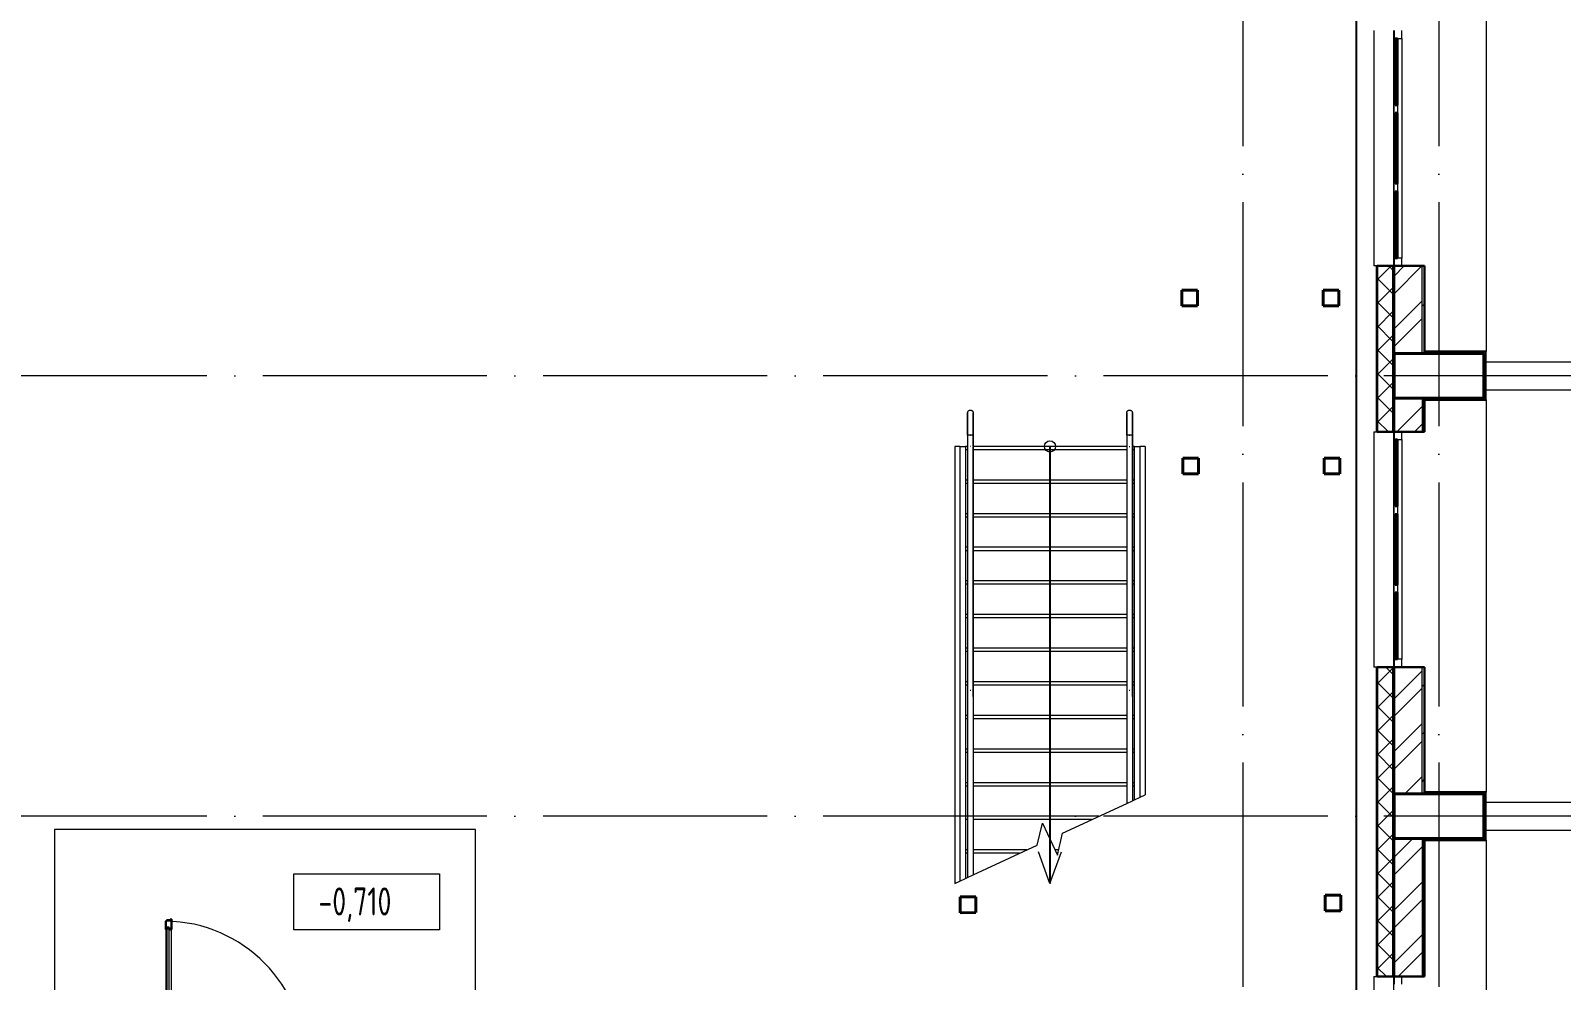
# Model space of a CAD drawing. Header units: millimetres. Extents: x -259809 to 472825, y -397243 to 31861.
# Drawn here: x -45520 to -31864, y -354927 to -346452 of the extents above; entities that cross this region are included whole.
import ezdxf

# ---------------------------------------------------------------- set-up
doc = ezdxf.new("R2010")
doc.units = ezdxf.units.MM
doc.linetypes.add('ADSK_Линия сетки', pattern=[25, 20, -2.5, 0, -2.5])
doc.linetypes.add('ADSK_Сверху', pattern=[450, 300, -150])
for name, color, linetype, lineweight in [('_ Окна', 252, 'Continuous', 30), ('Аннотация', 252, 'Continuous', 18), ('Двери', 252, 'Continuous', 9), ('Лестницы', 252, 'Continuous', 9), ('Линии', 7, 'Continuous', 9), ('Несущие колонны', 252, 'Continuous', 18), ('Ограждение', 252, 'Continuous', 9), ('Окна', 252, 'Continuous', 9), ('Оси', 252, 'Continuous', 9), ('Отметки', 252, 'Continuous', 9), ('Перекрытие', 252, 'Continuous', 18), ('Стены внутренние', 252, 'Continuous', 18), ('Стены наружные', 252, 'Continuous', 18), ('Стены штриховка', 7, 'Continuous', 9)]:
    doc.layers.add(name, color=color, linetype=linetype, lineweight=lineweight)
doc.layers.add('Двери открывание', color=7, linetype='Continuous', lineweight=9, true_color=0xc0c0c0)
doc.layers.add('Стены', color=194, linetype='Continuous')
doc.layers.add('Узлы', color=252, linetype='Continuous')
doc.styles.add('GOST Common_3', font='', dxfattribs={"height": 3.5})
doc.styles.get('GOST Common_3').set_extended_font_data('GOST 2.304 type A')

# ---------------------------------------------------------------- blocks, each defined once
blk = doc.blocks.new('1 этаж')
at = {"layer": '_ Окна', "color": 251, "lineweight": 18, "true_color": 0x636466}
for p, q in [((-33356, 6235), (-33356, 6165)), ((-33356, 6165), (-33346, 6165)), ((-33326, 6165), (-33286, 6165)), ((-33286, 6165), (-33286, 6235)), ((-33346, 4205), (-33356, 4205)), ((-33356, 4205), (-33356, 4135)), ((-33286, 4205), (-33326, 4205)), ((-33286, 4135), (-33286, 4205)), ((-33356, 2655), (-33356, 2585)), ((-33286, 2585), (-33286, 2655)), ((-33356, 2585), (-33346, 2585)), ((-33326, 2585), (-33286, 2585)), ((-33346, 625), (-33356, 625)), ((-33356, 625), (-33356, 555)), ((-33286, 625), (-33326, 625)), ((-33286, 555), (-33286, 625)), ((-33356, -2205), (-33356, -2275)), ((-33286, -2275), (-33286, -2205))]:
    blk.add_line(p, q, dxfattribs=at)
at = {"layer": '_ Окна', "color": 251, "true_color": 0x636466}
for p, q in [((-33326, 6165), (-33346, 6165)), ((-33346, 6165), (-33346, 5570)), ((-33326, 5570), (-33326, 6165)), ((-33346, 5570), (-33326, 5570)), ((-33326, 5500), (-33346, 5500)), ((-33346, 5500), (-33346, 4870)), ((-33326, 4870), (-33326, 5500)), ((-33346, 4870), (-33326, 4870)), ((-33326, 4800), (-33346, 4800)), ((-33346, 4800), (-33346, 4205)), ((-33326, 4205), (-33326, 4800)), ((-33346, 4205), (-33326, 4205)), ((-33326, 2585), (-33346, 2585)), ((-33346, 2585), (-33346, 1990)), ((-33326, 1990), (-33326, 2585)), ((-33346, 1990), (-33326, 1990)), ((-33326, 1920), (-33346, 1920)), ((-33346, 1920), (-33346, 1290)), ((-33326, 1290), (-33326, 1920)), ((-33346, 1290), (-33326, 1290)), ((-33326, 1220), (-33346, 1220)), ((-33346, 1220), (-33346, 625)), ((-33326, 625), (-33326, 1220)), ((-33346, 625), (-33326, 625))]:
    blk.add_line(p, q, dxfattribs=at)
at = {"layer": 'Аннотация', "color": 251, "lineweight": 20, "true_color": 0x636466}
for p, q in [((-36426, -1376), (-36529, -1094)), ((-36426, -1376), (-36323, -1094)), ((-43172, -1788), (-43172, -1288)), ((-43172, -1288), (-41872, -1288)), ((-41872, -1288), (-41872, -1788)), ((-41872, -1788), (-43172, -1788))]:
    blk.add_line(p, q, dxfattribs=at)
blk.add_circle((-36426, 2524), 50, dxfattribs=at)
at = {"layer": 'Двери', "color": 251, "lineweight": 30, "true_color": 0x636466}
for p, q in [((-44306, -1711), (-44314, -1711)), ((-44314, -1711), (-44314, -1787)), ((-44272, -1702), (-44306, -1702)), ((-44306, -1702), (-44306, -1711)), ((-44305, -1769), (-44305, -1787)), ((-44284, -1769), (-44305, -1769)), ((-44284, -1787), (-44284, -1769)), ((-44264, -1693), (-44272, -1693)), ((-44272, -1693), (-44272, -1702)), ((-44264, -1787), (-44264, -1693)), ((-44305, -1787), (-44314, -1787)), ((-44264, -1787), (-44284, -1787))]:
    blk.add_line(p, q, dxfattribs=at)
at = {"layer": 'Двери', "color": 251, "true_color": 0x636466}
for p, q in [((-44305, -1769), (-44305, -2901)), ((-44284, -1769), (-44305, -1769)), ((-44284, -2901), (-44284, -1769)), ((-44314, -1787), (-44314, -2883)), ((-44264, -2883), (-44264, -1787))]:
    blk.add_line(p, q, dxfattribs=at)
at = {"layer": 'Двери открывание', "color": 251, "true_color": 0x636466}
blk.add_arc((-44332, -2977), 1266, 0, 89.1853, dxfattribs=at)
at = {"layer": 'Лестницы', "color": 251, "true_color": 0x636466}
for p, q in [((-37231, 2524), (-37276, 2524)), ((-37276, 2524), (-37276, -1376)), ((-37161, 2524), (-37181, 2524)), ((-37161, 2494), (-37181, 2494)), ((-35741, 2524), (-37111, 2524)), ((-35741, 2494), (-37111, 2494)), ((-35671, 2524), (-35691, 2524)), ((-35671, 2494), (-35691, 2494)), ((-35576, 2524), (-35621, 2524)), ((-35576, 2524), (-35576, -584)), ((-37161, 2224), (-37181, 2224)), ((-37161, 2194), (-37181, 2194)), ((-35741, 2224), (-37111, 2224)), ((-35741, 2194), (-37111, 2194)), ((-35671, 2224), (-35691, 2224)), ((-35671, 2194), (-35691, 2194)), ((-37161, 1924), (-37181, 1924)), ((-35741, 1924), (-37111, 1924)), ((-35671, 1924), (-35691, 1924)), ((-37161, 1894), (-37181, 1894)), ((-35741, 1894), (-37111, 1894)), ((-35671, 1894), (-35691, 1894)), ((-37161, 1624), (-37181, 1624)), ((-37161, 1594), (-37181, 1594)), ((-35741, 1624), (-37111, 1624)), ((-35741, 1594), (-37111, 1594)), ((-35671, 1624), (-35691, 1624)), ((-35671, 1594), (-35691, 1594)), ((-37161, 1324), (-37181, 1324)), ((-37161, 1294), (-37181, 1294)), ((-35741, 1324), (-37111, 1324)), ((-35741, 1294), (-37111, 1294)), ((-35671, 1324), (-35691, 1324)), ((-35671, 1294), (-35691, 1294)), ((-37161, 1024), (-37181, 1024)), ((-37161, 994), (-37181, 994)), ((-35741, 1024), (-37111, 1024)), ((-35741, 994), (-37111, 994)), ((-35671, 1024), (-35691, 1024)), ((-35671, 994), (-35691, 994)), ((-37161, 724), (-37181, 724)), ((-37161, 694), (-37181, 694)), ((-35741, 724), (-37111, 724)), ((-35741, 694), (-37111, 694)), ((-35671, 724), (-35691, 724)), ((-35671, 694), (-35691, 694)), ((-37161, 424), (-37181, 424)), ((-35741, 424), (-37111, 424)), ((-35671, 424), (-35691, 424)), ((-37161, 394), (-37181, 394)), ((-35741, 394), (-37111, 394)), ((-35671, 394), (-35691, 394)), ((-37161, 124), (-37181, 124)), ((-37161, 94), (-37181, 94)), ((-35741, 124), (-37111, 124)), ((-35741, 94), (-37111, 94)), ((-35671, 124), (-35691, 124)), ((-35671, 94), (-35691, 94)), ((-37161, -176), (-37181, -176)), ((-37161, -206), (-37181, -206)), ((-35741, -176), (-37111, -176)), ((-35741, -206), (-37111, -206)), ((-35671, -176), (-35691, -176)), ((-35671, -206), (-35691, -206)), ((-37161, -476), (-37181, -476)), ((-37161, -506), (-37181, -506)), ((-35741, -476), (-37111, -476)), ((-35741, -506), (-37111, -506)), ((-35671, -476), (-35691, -476)), ((-35671, -506), (-35691, -506)), ((-36313, -927), (-35741, -661)), ((-35691, -637), (-35671, -628)), ((-35621, -605), (-35576, -584)), ((-37161, -776), (-37181, -776)), ((-37161, -806), (-37181, -806)), ((-35989, -776), (-37111, -776)), ((-36054, -806), (-37111, -806)), ((-36539, -1033), (-36492, -838)), ((-36492, -838), (-36360, -1122)), ((-36360, -1122), (-36313, -927)), ((-37161, -1076), (-37181, -1076)), ((-37111, -1299), (-36539, -1033)), ((-36633, -1076), (-37111, -1076)), ((-36349, -1076), (-36381, -1076)), ((-37161, -1106), (-37181, -1106)), ((-36697, -1106), (-37111, -1106)), ((-36356, -1106), (-36367, -1106)), ((-37276, -1376), (-37231, -1355)), ((-37181, -1332), (-37161, -1323))]:
    blk.add_line(p, q, dxfattribs=at)
at = {"layer": 'Линии', "color": 251, "linetype": 'ADSK_Сверху', "ltscale": 100, "true_color": 0x636466}
for p, q in [((-32556, 3280), (-30806, 3280)), ((-32556, 3030), (-30806, 3030)), ((-32556, -650), (-30806, -650)), ((-32556, -900), (-30806, -900))]:
    blk.add_line(p, q, dxfattribs=at)
at = {"layer": 'Несущие колонны', "color": 251, "lineweight": 40, "true_color": 0x636466}
for p, q in [((-35250, 3779), (-35250, 3919)), ((-35250, 3919), (-35110, 3919)), ((-35110, 3919), (-35250, 3919)), ((-35250, 3919), (-35250, 3779)), ((-35110, 3919), (-35110, 3779)), ((-35110, 3779), (-35110, 3919)), ((-33990, 3779), (-33990, 3919)), ((-33990, 3919), (-33850, 3919)), ((-33850, 3919), (-33990, 3919)), ((-33990, 3919), (-33990, 3779)), ((-33850, 3919), (-33850, 3779)), ((-33850, 3779), (-33850, 3919)), ((-35110, 3779), (-35250, 3779)), ((-35250, 3779), (-35110, 3779)), ((-33850, 3779), (-33990, 3779)), ((-33990, 3779), (-33850, 3779)), ((-33356, 3355), (-32556, 3355)), ((-33356, 2955), (-33356, 3355)), ((-33356, 3355), (-33356, 2955)), ((-32556, 3355), (-33106, 3355)), ((-32556, 3355), (-32556, 2955)), ((-32556, 2955), (-32556, 3355)), ((-32556, 2955), (-33356, 2955)), ((-33106, 2955), (-32556, 2955)), ((-35242, 2281), (-35242, 2421)), ((-35242, 2421), (-35102, 2421)), ((-35102, 2421), (-35242, 2421)), ((-35242, 2421), (-35242, 2281)), ((-35102, 2421), (-35102, 2281)), ((-35102, 2281), (-35102, 2421)), ((-33981, 2281), (-33981, 2421)), ((-33981, 2421), (-33841, 2421)), ((-33841, 2421), (-33981, 2421)), ((-33981, 2421), (-33981, 2281)), ((-33841, 2421), (-33841, 2281)), ((-33841, 2281), (-33841, 2421)), ((-35102, 2281), (-35242, 2281)), ((-35242, 2281), (-35102, 2281)), ((-33841, 2281), (-33981, 2281)), ((-33981, 2281), (-33841, 2281)), ((-33356, -575), (-32556, -575)), ((-33356, -975), (-33356, -575)), ((-33356, -575), (-33356, -975)), ((-32556, -575), (-33106, -575)), ((-32556, -575), (-32556, -975)), ((-32556, -975), (-32556, -575)), ((-32556, -975), (-33356, -975)), ((-33106, -975), (-32556, -975)), ((-37227, -1496), (-37087, -1495)), ((-37226, -1636), (-37227, -1496)), ((-37087, -1495), (-37086, -1635)), ((-33972, -1621), (-33972, -1481)), ((-33972, -1481), (-33832, -1481)), ((-33832, -1481), (-33972, -1481)), ((-33972, -1481), (-33972, -1621)), ((-33832, -1481), (-33832, -1621)), ((-33832, -1621), (-33832, -1481)), ((-37086, -1635), (-37226, -1636)), ((-33832, -1621), (-33972, -1621)), ((-33972, -1621), (-33832, -1621))]:
    blk.add_line(p, q, dxfattribs=at)
at = {"layer": 'Несущие колонны', "color": 251, "true_color": 0x636466}
for p, q in [((-33106, 3355), (-33356, 3355)), ((-33356, 2955), (-33106, 2955)), ((-33106, -575), (-33356, -575)), ((-33356, -975), (-33106, -975)), ((-37227, -1496), (-37087, -1495)), ((-37226, -1636), (-37227, -1496)), ((-37087, -1495), (-37086, -1635)), ((-37086, -1635), (-37226, -1636))]:
    blk.add_line(p, q, dxfattribs=at)
at = {"layer": 'Ограждение', "color": 251, "true_color": 0x636466}
for p, q in [((-32536, 6970), (-32536, 3370)), ((-32536, 3370), (-32541, 3370)), ((-32541, 2940), (-32536, 2940)), ((-32536, 2940), (-32536, -560)), ((-37161, 2624), (-37161, 2523)), ((-37111, 2624), (-37161, 2624)), ((-37161, 2624), (-37161, 2524)), ((-37134, 2624), (-37138, 2624)), ((-37138, 2624), (-37136, 2624)), ((-37136, 2624), (-37134, 2624)), ((-37111, 2523), (-37111, 2624)), ((-37111, 2624), (-37111, 2524)), ((-35741, 2624), (-35741, 2523)), ((-35691, 2624), (-35741, 2624)), ((-35741, 2624), (-35741, 2524)), ((-35714, 2624), (-35718, 2624)), ((-35718, 2624), (-35716, 2624)), ((-35716, 2624), (-35714, 2624)), ((-35691, 2523), (-35691, 2624)), ((-35691, 2624), (-35691, 2524)), ((-37231, 2524), (-37181, 2524)), ((-37231, 2524), (-37231, -1355)), ((-37181, 2524), (-37181, -1332)), ((-37161, 2524), (-37161, -1323)), ((-37161, 2518), (-37161, 292)), ((-37111, 2524), (-37111, -1299)), ((-37111, 292), (-37111, 2518)), ((-35741, 2524), (-35741, -661)), ((-35741, 2518), (-35741, 292)), ((-35691, 2524), (-35691, -637)), ((-35691, 292), (-35691, 2518)), ((-35671, 2524), (-35621, 2524)), ((-35671, -628), (-35671, 2524)), ((-35621, -605), (-35621, 2524)), ((-35741, -661), (-35691, -637)), ((-35671, -628), (-35621, -605)), ((-35671, -628), (-35621, -605)), ((-32536, -560), (-32541, -560)), ((-32541, -990), (-32536, -990)), ((-32536, -990), (-32536, -4380)), ((-37231, -1355), (-37181, -1332)), ((-37231, -1355), (-37181, -1332)), ((-37161, -1323), (-37111, -1299))]:
    blk.add_line(p, q, dxfattribs=at)
at = {"layer": 'Ограждение', "color": 251, "true_color": 0x636466, "flags": 128}
for points in [[(-37161, 2824), (-37161, 2825), (-37161, 2826), (-37161, 2827), (-37161, 2828), (-37160, 2829), (-37160, 2830), (-37160, 2831), (-37160, 2832), (-37159, 2832), (-37159, 2833), (-37159, 2834), (-37158, 2835), (-37158, 2836), (-37157, 2837), (-37157, 2838), (-37156, 2839), (-37155, 2839), (-37155, 2840), (-37154, 2841), (-37153, 2842), (-37153, 2842), (-37152, 2843), (-37151, 2844), (-37150, 2844), (-37149, 2845), (-37149, 2845), (-37148, 2846), (-37147, 2846), (-37146, 2847), (-37145, 2847), (-37144, 2847), (-37143, 2848), (-37142, 2848), (-37141, 2848), (-37140, 2848), (-37139, 2848), (-37138, 2849), (-37137, 2849), (-37136, 2849), (-37136, 2849)], [(-37161, 2624), (-37161, 2632), (-37161, 2640), (-37161, 2648), (-37161, 2656), (-37161, 2663), (-37161, 2671), (-37161, 2679), (-37161, 2687), (-37161, 2694), (-37161, 2702), (-37161, 2709), (-37161, 2716), (-37161, 2723), (-37161, 2730), (-37161, 2737), (-37161, 2743), (-37161, 2749), (-37161, 2756), (-37161, 2761), (-37161, 2767), (-37161, 2773), (-37161, 2778), (-37161, 2783), (-37161, 2788), (-37161, 2792), (-37161, 2796), (-37161, 2800), (-37161, 2804), (-37161, 2807), (-37161, 2810), (-37161, 2813), (-37161, 2815), (-37161, 2817), (-37161, 2819), (-37161, 2821), (-37161, 2822), (-37161, 2823), (-37161, 2823), (-37161, 2824), (-37161, 2824)], [(-37161, 2824), (-37161, 2824), (-37161, 2823), (-37161, 2822), (-37161, 2821), (-37161, 2820), (-37161, 2818), (-37161, 2816), (-37161, 2814), (-37161, 2811), (-37161, 2808), (-37161, 2805), (-37161, 2801), (-37161, 2797), (-37161, 2793), (-37161, 2789), (-37161, 2784), (-37161, 2779), (-37161, 2774), (-37161, 2769), (-37161, 2763), (-37161, 2757), (-37161, 2751), (-37161, 2745), (-37161, 2738), (-37161, 2732), (-37161, 2725), (-37161, 2718), (-37161, 2711), (-37161, 2704), (-37161, 2696), (-37161, 2689), (-37161, 2681), (-37161, 2673), (-37161, 2666), (-37161, 2658), (-37161, 2650), (-37161, 2642), (-37161, 2634), (-37161, 2626), (-37161, 2624)], [(-37136, 2849), (-37135, 2849), (-37134, 2849), (-37133, 2849), (-37132, 2848), (-37131, 2848), (-37130, 2848), (-37129, 2848), (-37128, 2847), (-37127, 2847), (-37126, 2847), (-37125, 2846), (-37124, 2846), (-37124, 2845), (-37123, 2845), (-37122, 2844), (-37121, 2844), (-37120, 2843), (-37119, 2842), (-37119, 2842), (-37118, 2841), (-37117, 2840), (-37117, 2840), (-37116, 2839), (-37116, 2838), (-37115, 2837), (-37114, 2836), (-37114, 2835), (-37113, 2835), (-37113, 2834), (-37113, 2833), (-37112, 2832), (-37112, 2831), (-37112, 2830), (-37112, 2829), (-37111, 2828), (-37111, 2827), (-37111, 2826), (-37111, 2825), (-37111, 2824), (-37111, 2824)], [(-37111, 2624), (-37111, 2632), (-37111, 2640), (-37111, 2648), (-37111, 2656), (-37111, 2663), (-37111, 2671), (-37111, 2679), (-37111, 2687), (-37111, 2694), (-37111, 2702), (-37111, 2709), (-37111, 2716), (-37111, 2723), (-37111, 2730), (-37111, 2737), (-37111, 2743), (-37111, 2749), (-37111, 2756), (-37111, 2761), (-37111, 2767), (-37111, 2773), (-37111, 2778), (-37111, 2783), (-37111, 2788), (-37111, 2792), (-37111, 2796), (-37111, 2800), (-37111, 2804), (-37111, 2807), (-37111, 2810), (-37111, 2813), (-37111, 2815), (-37111, 2817), (-37111, 2819), (-37111, 2821), (-37111, 2822), (-37111, 2823), (-37111, 2823), (-37111, 2824), (-37111, 2824)], [(-37111, 2824), (-37111, 2824), (-37111, 2823), (-37111, 2822), (-37111, 2821), (-37111, 2820), (-37111, 2818), (-37111, 2816), (-37111, 2814), (-37111, 2811), (-37111, 2808), (-37111, 2805), (-37111, 2801), (-37111, 2797), (-37111, 2793), (-37111, 2789), (-37111, 2784), (-37111, 2779), (-37111, 2774), (-37111, 2769), (-37111, 2763), (-37111, 2757), (-37111, 2751), (-37111, 2745), (-37111, 2738), (-37111, 2732), (-37111, 2725), (-37111, 2718), (-37111, 2711), (-37111, 2704), (-37111, 2696), (-37111, 2689), (-37111, 2681), (-37111, 2673), (-37111, 2666), (-37111, 2658), (-37111, 2650), (-37111, 2642), (-37111, 2634), (-37111, 2626), (-37111, 2624)], [(-35741, 2824), (-35741, 2825), (-35741, 2826), (-35741, 2827), (-35741, 2828), (-35740, 2829), (-35740, 2830), (-35740, 2831), (-35740, 2832), (-35739, 2832), (-35739, 2833), (-35739, 2834), (-35738, 2835), (-35738, 2836), (-35737, 2837), (-35737, 2838), (-35736, 2839), (-35735, 2839), (-35735, 2840), (-35734, 2841), (-35733, 2842), (-35733, 2842), (-35732, 2843), (-35731, 2844), (-35730, 2844), (-35729, 2845), (-35729, 2845), (-35728, 2846), (-35727, 2846), (-35726, 2847), (-35725, 2847), (-35724, 2847), (-35723, 2848), (-35722, 2848), (-35721, 2848), (-35720, 2848), (-35719, 2848), (-35718, 2849), (-35717, 2849), (-35716, 2849), (-35716, 2849)], [(-35741, 2624), (-35741, 2632), (-35741, 2640), (-35741, 2648), (-35741, 2656), (-35741, 2663), (-35741, 2671), (-35741, 2679), (-35741, 2687), (-35741, 2694), (-35741, 2702), (-35741, 2709), (-35741, 2716), (-35741, 2723), (-35741, 2730), (-35741, 2737), (-35741, 2743), (-35741, 2749), (-35741, 2756), (-35741, 2761), (-35741, 2767), (-35741, 2773), (-35741, 2778), (-35741, 2783), (-35741, 2788), (-35741, 2792), (-35741, 2796), (-35741, 2800), (-35741, 2804), (-35741, 2807), (-35741, 2810), (-35741, 2813), (-35741, 2815), (-35741, 2817), (-35741, 2819), (-35741, 2821), (-35741, 2822), (-35741, 2823), (-35741, 2823), (-35741, 2824), (-35741, 2824)], [(-35741, 2824), (-35741, 2824), (-35741, 2823), (-35741, 2822), (-35741, 2821), (-35741, 2820), (-35741, 2818), (-35741, 2816), (-35741, 2814), (-35741, 2811), (-35741, 2808), (-35741, 2805), (-35741, 2801), (-35741, 2797), (-35741, 2793), (-35741, 2789), (-35741, 2784), (-35741, 2779), (-35741, 2774), (-35741, 2769), (-35741, 2763), (-35741, 2757), (-35741, 2751), (-35741, 2745), (-35741, 2738), (-35741, 2732), (-35741, 2725), (-35741, 2718), (-35741, 2711), (-35741, 2704), (-35741, 2696), (-35741, 2689), (-35741, 2681), (-35741, 2673), (-35741, 2666), (-35741, 2658), (-35741, 2650), (-35741, 2642), (-35741, 2634), (-35741, 2626), (-35741, 2624)], [(-35716, 2849), (-35715, 2849), (-35714, 2849), (-35713, 2849), (-35712, 2848), (-35711, 2848), (-35710, 2848), (-35709, 2848), (-35708, 2847), (-35707, 2847), (-35706, 2847), (-35705, 2846), (-35704, 2846), (-35704, 2845), (-35703, 2845), (-35702, 2844), (-35701, 2844), (-35700, 2843), (-35699, 2842), (-35699, 2842), (-35698, 2841), (-35697, 2840), (-35697, 2840), (-35696, 2839), (-35696, 2838), (-35695, 2837), (-35694, 2836), (-35694, 2835), (-35693, 2835), (-35693, 2834), (-35693, 2833), (-35692, 2832), (-35692, 2831), (-35692, 2830), (-35692, 2829), (-35691, 2828), (-35691, 2827), (-35691, 2826), (-35691, 2825), (-35691, 2824), (-35691, 2824)], [(-35691, 2624), (-35691, 2632), (-35691, 2640), (-35691, 2648), (-35691, 2656), (-35691, 2663), (-35691, 2671), (-35691, 2679), (-35691, 2687), (-35691, 2694), (-35691, 2702), (-35691, 2709), (-35691, 2716), (-35691, 2723), (-35691, 2730), (-35691, 2737), (-35691, 2743), (-35691, 2749), (-35691, 2756), (-35691, 2761), (-35691, 2767), (-35691, 2773), (-35691, 2778), (-35691, 2783), (-35691, 2788), (-35691, 2792), (-35691, 2796), (-35691, 2800), (-35691, 2804), (-35691, 2807), (-35691, 2810), (-35691, 2813), (-35691, 2815), (-35691, 2817), (-35691, 2819), (-35691, 2821), (-35691, 2822), (-35691, 2823), (-35691, 2823), (-35691, 2824), (-35691, 2824)], [(-35691, 2824), (-35691, 2824), (-35691, 2823), (-35691, 2822), (-35691, 2821), (-35691, 2820), (-35691, 2818), (-35691, 2816), (-35691, 2814), (-35691, 2811), (-35691, 2808), (-35691, 2805), (-35691, 2801), (-35691, 2797), (-35691, 2793), (-35691, 2789), (-35691, 2784), (-35691, 2779), (-35691, 2774), (-35691, 2769), (-35691, 2763), (-35691, 2757), (-35691, 2751), (-35691, 2745), (-35691, 2738), (-35691, 2732), (-35691, 2725), (-35691, 2718), (-35691, 2711), (-35691, 2704), (-35691, 2696), (-35691, 2689), (-35691, 2681), (-35691, 2673), (-35691, 2666), (-35691, 2658), (-35691, 2650), (-35691, 2642), (-35691, 2634), (-35691, 2626), (-35691, 2624)], [(-37133, 346), (-37136, 346), (-37139, 346)], [(-35713, 346), (-35716, 346), (-35719, 346)]]:
    blk.add_lwpolyline(points, dxfattribs=at)
at = {"layer": 'Ограждение', "color": 251, "true_color": 0x636466}
for points in [[(-37134, 2524), (-37135, 2524), (-37136, 2524), (-37137, 2524), (-37138, 2524)], [(-35718, 2524), (-35717, 2524), (-35716, 2524), (-35715, 2524), (-35714, 2524)]]:
    blk.add_open_spline(points, degree=3, dxfattribs=at)
at = {"layer": 'Окна', "color": 251, "true_color": 0x636466}
for p, q in [((-33536, 6235), (-33536, 4135)), ((-33357, 4135), (-33357, 6235)), ((-33356, 4205), (-33356, 6165)), ((-33286, 6165), (-33286, 4205)), ((-33326, 5570), (-33326, 5500)), ((-33326, 4870), (-33326, 4800)), ((-33506, 4135), (-33536, 4135)), ((-33536, 2655), (-33506, 2655)), ((-33536, 2655), (-33536, 555)), ((-33357, 555), (-33357, 2655)), ((-33356, 625), (-33356, 2585)), ((-33286, 2585), (-33286, 625)), ((-33326, 1990), (-33326, 1920)), ((-33326, 1290), (-33326, 1220)), ((-33506, 555), (-33536, 555)), ((-33536, -2205), (-33506, -2205)), ((-33536, -2205), (-33536, -4305)), ((-33357, -4305), (-33357, -2205))]:
    blk.add_line(p, q, dxfattribs=at)
at = {"layer": 'Оси', "color": 251, "linetype": 'ADSK_Линия сетки', "ltscale": 100, "true_color": 0x636466}
for p, q in [((-34706, 32205), (-34706, -33771)), ((-32956, 32205), (-32956, -33771)), ((-26448, 3155), (-72528, 3155)), ((-26448, -775), (-72528, -775))]:
    blk.add_line(p, q, dxfattribs=at)
at = {"layer": 'Отметки', "color": 251, "lineweight": 20, "true_color": 0x636466}
blk.add_line((-42483, -1788), (-42522, -1788), dxfattribs=at)
at = {"layer": 'Перекрытие', "color": 251, "ltscale": 100, "true_color": 0x636466}
for p, q in [((-41551, -893), (-45306, -893)), ((-45306, -893), (-45306, -2843)), ((-41551, -2843), (-41551, -893))]:
    blk.add_line(p, q, dxfattribs=at)
at = {"layer": 'Стены', "color": 251, "true_color": 0x636466}
for p, q in [((-33691, -4643), (-33691, 11053)), ((-33511, 2655), (-33511, 4135)), ((-33511, -2205), (-33511, 555))]:
    blk.add_line(p, q, dxfattribs=at)
at = {"layer": 'Стены внутренние', "color": 251, "lineweight": 30, "true_color": 0x636466}
for p, q in [((-33508, 4135), (-33508, 2655)), ((-33366, 4135), (-33508, 4135)), ((-33508, 2655), (-33366, 2655)), ((-33508, 555), (-33508, -2205)), ((-33366, 555), (-33508, 555)), ((-33508, -2205), (-33366, -2205))]:
    blk.add_line(p, q, dxfattribs=at)
at = {"layer": 'Стены внутренние', "color": 251, "linetype": 'Continuous', "lineweight": 9, "true_color": 0x636466}
for p, q in [((-33506, 4012), (-33385, 4133)), ((-33448, 4133), (-33450, 4135)), ((-33366, 4098), (-33400, 4133)), ((-33366, 3886), (-33506, 4026)), ((-33506, 3800), (-33366, 3940)), ((-33366, 3674), (-33506, 3814)), ((-33506, 3587), (-33366, 3727)), ((-33366, 3462), (-33506, 3602)), ((-33506, 3375), (-33366, 3515)), ((-33366, 3250), (-33506, 3390)), ((-33506, 3163), (-33366, 3303)), ((-33366, 3037), (-33506, 3177)), ((-33506, 2951), (-33366, 3091)), ((-33366, 2825), (-33506, 2965)), ((-33506, 2739), (-33366, 2879)), ((-33409, 2657), (-33506, 2753)), ((-33507, 2674), (-33508, 2672)), ((-33376, 2657), (-33366, 2667)), ((-33366, 492), (-33427, 553)), ((-33506, 405), (-33366, 545)), ((-33366, 280), (-33506, 420)), ((-33506, 193), (-33366, 333)), ((-33366, 68), (-33506, 208)), ((-33506, -19), (-33366, 121)), ((-33366, -145), (-33506, -5)), ((-33506, -231), (-33366, -91)), ((-33506, -169), (-33508, -172)), ((-33366, -357), (-33506, -217)), ((-33506, -443), (-33366, -303)), ((-33366, -569), (-33506, -429)), ((-33506, -655), (-33366, -515)), ((-33366, -781), (-33506, -641)), ((-33506, -867), (-33366, -727)), ((-33506, -848), (-33508, -844)), ((-33366, -993), (-33506, -853)), ((-33506, -1079), (-33366, -939)), ((-33506, -982), (-33508, -985)), ((-33366, -1205), (-33506, -1065)), ((-33506, -1292), (-33366, -1152)), ((-33366, -1417), (-33506, -1277)), ((-33506, -1504), (-33366, -1364)), ((-33366, -1629), (-33506, -1489)), ((-33506, -1716), (-33366, -1576)), ((-33366, -1842), (-33506, -1702)), ((-33506, -1928), (-33366, -1788)), ((-33366, -2054), (-33506, -1914)), ((-33506, -2140), (-33366, -2000)), ((-33428, -2203), (-33506, -2126))]:
    blk.add_line(p, q, dxfattribs=at)
at = {"layer": 'Стены наружные', "color": 251, "lineweight": 30, "true_color": 0x636466}
for p, q in [((-33086, 4135), (-33366, 4135)), ((-33356, 2655), (-33356, 4135)), ((-33086, 3370), (-33086, 4135)), ((-33106, 3355), (-32556, 3355)), ((-33091, 3370), (-32541, 3370)), ((-32556, 3355), (-32556, 2955)), ((-32541, 2940), (-32541, 3370)), ((-32556, 2955), (-33106, 2955)), ((-33086, 2940), (-32541, 2940)), ((-33086, 2655), (-33086, 2940)), ((-33366, 2655), (-33086, 2655)), ((-33086, 555), (-33366, 555)), ((-33356, 555), (-33356, -2205)), ((-33086, -560), (-33086, 555)), ((-33106, -575), (-32556, -575)), ((-33091, -560), (-32541, -560)), ((-32556, -575), (-32556, -975)), ((-32541, -990), (-32541, -560)), ((-32556, -975), (-33106, -975)), ((-33086, -990), (-32541, -990)), ((-33086, -2205), (-33086, -990)), ((-33366, -2205), (-33086, -2205))]:
    blk.add_line(p, q, dxfattribs=at)
at = {"layer": 'Стены наружные', "color": 251, "linetype": 'Continuous', "lineweight": 9, "true_color": 0x636466}
for p, q in [((-33356, 4045), (-33266, 4135)), ((-33356, 3887), (-33108, 4135)), ((-33356, 4094), (-33366, 4094)), ((-33356, 3994), (-33366, 3994)), ((-33091, 4073), (-33086, 4078)), ((-33091, 4002), (-33086, 4007)), ((-33356, 3894), (-33366, 3894)), ((-33091, 3932), (-33086, 3937)), ((-33091, 3861), (-33086, 3866)), ((-33356, 3794), (-33366, 3794)), ((-33356, 3694), (-33366, 3694)), ((-33356, 3573), (-33106, 3823)), ((-33106, 3775), (-33091, 3790)), ((-33091, 3790), (-33086, 3795)), ((-33091, 3720), (-33086, 3725)), ((-33356, 3594), (-33366, 3594)), ((-33356, 3416), (-33106, 3666)), ((-33091, 3649), (-33086, 3654)), ((-33091, 3578), (-33086, 3583)), ((-33356, 3494), (-33366, 3494)), ((-33091, 3508), (-33086, 3513)), ((-33091, 3437), (-33086, 3442)), ((-33356, 3394), (-33366, 3394)), ((-33356, 3294), (-33366, 3294)), ((-33102, 3355), (-33091, 3366)), ((-33091, 3366), (-33087, 3370)), ((-33087, 3370), (-33086, 3371)), ((-32678, 3355), (-32663, 3370)), ((-33356, 3194), (-33366, 3194)), ((-33356, 3094), (-33366, 3094)), ((-32556, 3053), (-32541, 3068)), ((-33356, 2994), (-33366, 2994)), ((-33356, 2894), (-33366, 2894)), ((-33356, 2944), (-33346, 2955)), ((-33331, 2655), (-33106, 2880)), ((-33106, 2927), (-33093, 2940)), ((-33093, 2940), (-33078, 2955)), ((-33091, 2871), (-33086, 2876)), ((-32669, 2940), (-32654, 2955)), ((-33356, 2794), (-33366, 2794)), ((-33091, 2800), (-33086, 2805)), ((-33091, 2730), (-33086, 2735)), ((-33356, 2694), (-33366, 2694)), ((-33174, 2655), (-33106, 2723)), ((-33091, 2659), (-33086, 2664)), ((-33356, 494), (-33366, 494)), ((-33356, 273), (-33106, 523)), ((-33091, 538), (-33086, 543)), ((-33091, 467), (-33086, 472)), ((-33356, 394), (-33366, 394)), ((-33356, 294), (-33366, 294)), ((-33356, 116), (-33106, 366)), ((-33106, 381), (-33091, 396)), ((-33091, 396), (-33086, 401)), ((-33091, 326), (-33086, 331)), ((-33356, 194), (-33366, 194)), ((-33091, 255), (-33086, 260)), ((-33091, 184), (-33086, 189)), ((-33356, 94), (-33366, 94)), ((-33356, -199), (-33106, 51)), ((-33091, 113), (-33086, 118)), ((-33091, 43), (-33086, 48)), ((-33356, -6), (-33366, -6)), ((-33356, -106), (-33366, -106)), ((-33356, -356), (-33106, -106)), ((-33106, -43), (-33091, -28)), ((-33091, -28), (-33086, -23)), ((-33091, -99), (-33086, -94)), ((-33356, -206), (-33366, -206)), ((-33091, -169), (-33086, -164)), ((-33091, -240), (-33086, -235)), ((-33356, -306), (-33366, -306)), ((-33356, -406), (-33366, -406)), ((-33091, -311), (-33086, -306)), ((-33091, -382), (-33086, -377)), ((-33356, -506), (-33366, -506)), ((-33261, -575), (-33106, -420)), ((-33106, -467), (-33091, -452)), ((-33091, -452), (-33086, -447)), ((-33091, -523), (-33086, -518)), ((-33356, -606), (-33366, -606)), ((-32790, -575), (-32775, -560)), ((-33356, -706), (-33366, -706)), ((-33356, -806), (-33366, -806)), ((-32556, -766), (-32541, -751)), ((-33356, -906), (-33366, -906)), ((-33356, -1006), (-33366, -1006)), ((-33356, -1142), (-33190, -975)), ((-33356, -1299), (-33106, -1049)), ((-33091, -1018), (-33086, -1013)), ((-33091, -1089), (-33086, -1084)), ((-32780, -990), (-32765, -975)), ((-33356, -1106), (-33366, -1106)), ((-33356, -1206), (-33366, -1206)), ((-33091, -1159), (-33086, -1154)), ((-33091, -1230), (-33086, -1225)), ((-33356, -1306), (-33366, -1306)), ((-33356, -1613), (-33106, -1363)), ((-33106, -1316), (-33091, -1301)), ((-33091, -1301), (-33086, -1296)), ((-33356, -1406), (-33366, -1406)), ((-33091, -1372), (-33086, -1367)), ((-33091, -1442), (-33086, -1437)), ((-33356, -1506), (-33366, -1506)), ((-33356, -1606), (-33366, -1606)), ((-33356, -1770), (-33106, -1520)), ((-33091, -1513), (-33086, -1508)), ((-33091, -1584), (-33086, -1579)), ((-33356, -1706), (-33366, -1706)), ((-33106, -1740), (-33091, -1725)), ((-33091, -1654), (-33086, -1649)), ((-33091, -1725), (-33086, -1720)), ((-33356, -1806), (-33366, -1806)), ((-33356, -1906), (-33366, -1906)), ((-33356, -2084), (-33106, -1834)), ((-33091, -1796), (-33086, -1791)), ((-33091, -1867), (-33086, -1862)), ((-33356, -2006), (-33366, -2006)), ((-33319, -2205), (-33106, -1992)), ((-33091, -1937), (-33086, -1932)), ((-33091, -2008), (-33086, -2003)), ((-33356, -2106), (-33366, -2106)), ((-33106, -2164), (-33091, -2149)), ((-33091, -2079), (-33086, -2074)), ((-33091, -2149), (-33086, -2144))]:
    blk.add_line(p, q, dxfattribs=at)
at = {"layer": 'Стены наружные', "color": 251, "true_color": 0x636466}
for p, q in [((-33356, 3355), (-33106, 3355)), ((-33106, 2955), (-33356, 2955)), ((-33356, -575), (-33106, -575)), ((-33106, -975), (-33356, -975))]:
    blk.add_line(p, q, dxfattribs=at)
at = {"layer": 'Стены штриховка', "color": 251, "true_color": 0x636466}
for p, q in [((-33506, 2657), (-33506, 4133)), ((-33506, 4133), (-33366, 4133)), ((-33366, 2655), (-33366, 4135)), ((-33106, 3355), (-33106, 4135)), ((-33091, 4135), (-33091, 3355)), ((-33106, 2955), (-33106, 2655)), ((-33086, 2940), (-33106, 2940)), ((-33091, 2655), (-33091, 2940)), ((-33366, 2657), (-33506, 2657)), ((-33506, -2203), (-33506, 553)), ((-33506, 553), (-33366, 553)), ((-33366, -2205), (-33366, 555)), ((-33106, -575), (-33106, 555)), ((-33091, 555), (-33091, -575)), ((-33106, -975), (-33106, -2205)), ((-33086, -990), (-33106, -990)), ((-33091, -2205), (-33091, -990)), ((-33366, -2203), (-33506, -2203))]:
    blk.add_line(p, q, dxfattribs=at)
at = {"layer": 'Узлы', "color": 251, "true_color": 0x636466}
blk.add_line((-36426, 2524), (-36426, -1376), dxfattribs=at)
at = {"layer": 'Отметки', "color": 251, "true_color": 0x636466, "style": 'GOST Common_3', "width": 0.9}
blk.add_text('-0,710', height=250, dxfattribs=at).set_placement((-42952, -1661))

msp = doc.modelspace()

# ---------------------------------------------------------------- block references
msp.add_blockref('1 этаж', (0, -352687))

doc.saveas('drawing.dxf')
